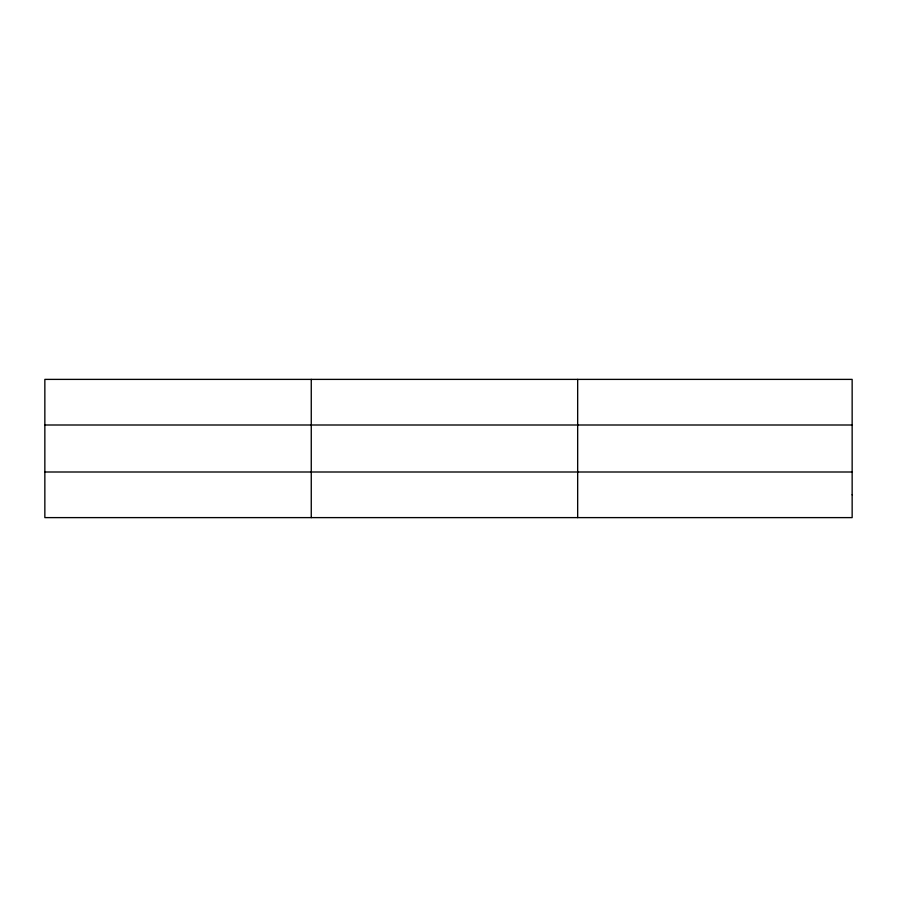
<?xml version="1.0" encoding="UTF-8"?>
<svg xmlns="http://www.w3.org/2000/svg" width="897" height="897" viewBox="0 0 897 897"><rect width="100%" height="100%" fill="white"/><g stroke="black" fill="none" stroke-linecap="round" stroke-linejoin="round"><path stroke-width="1.35" d="M311.259 379.386L311.259 517.614M577.668 379.386L577.668 517.614M44.85 424.999L852.15 424.999M44.85 472.001L852.15 472.001M852.15 494.808L852.15 517.614L44.85 517.614L44.85 379.386L852.15 379.386L852.15 494.808"/></g></svg>
